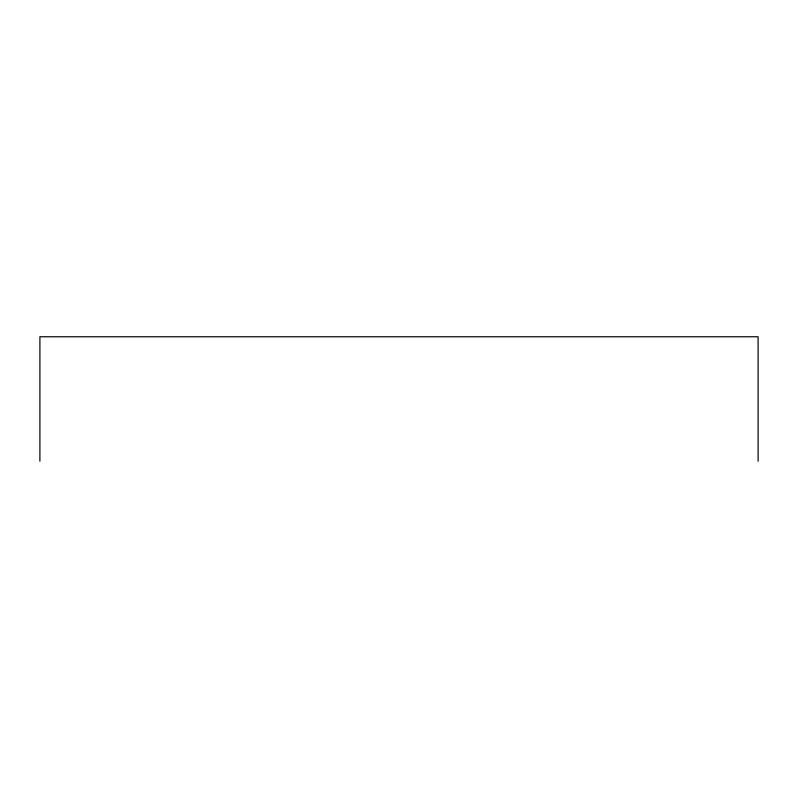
<?xml version="1.0" encoding="UTF-8"?>
<svg xmlns="http://www.w3.org/2000/svg" width="798" height="798" viewBox="0 0 798 798"><rect width="100%" height="100%" fill="white"/><g stroke="black" fill="none" stroke-linecap="round" stroke-linejoin="round"><path stroke-width="1.2" d="M758.1 461.234L758.1 336.766L39.9 336.766L39.9 461.234"/></g></svg>
